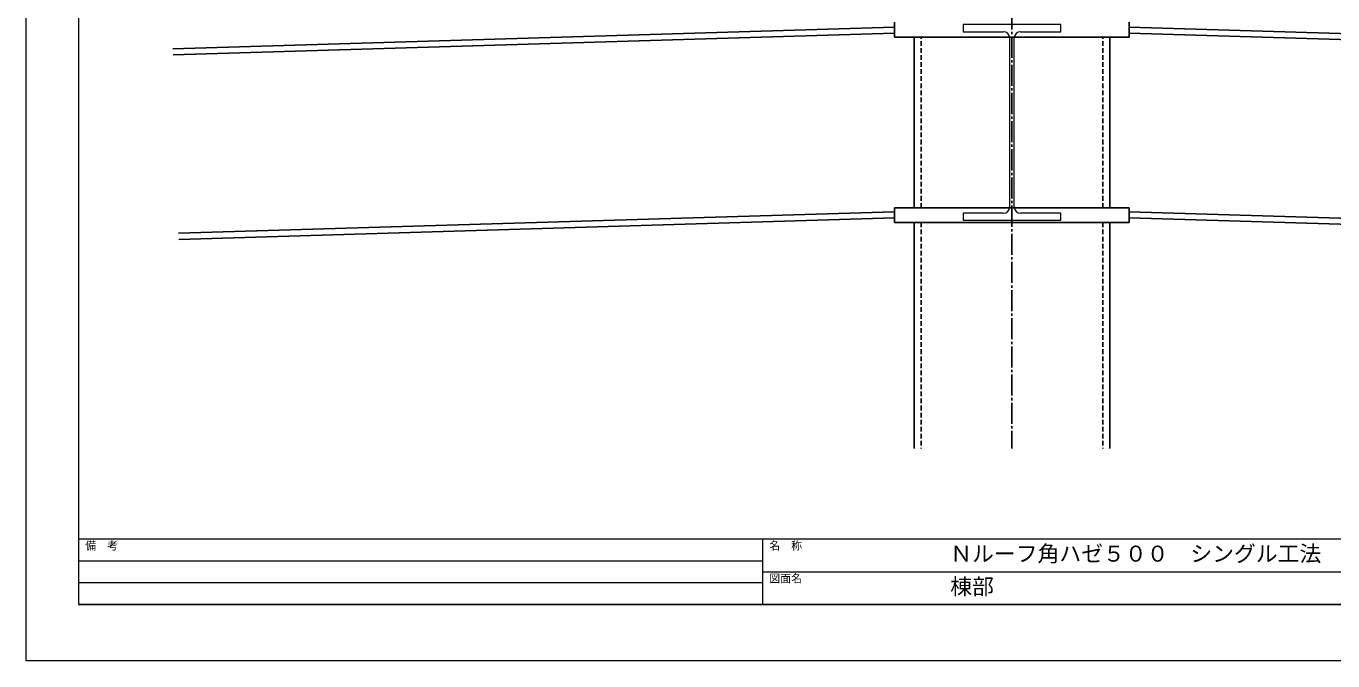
# Model space of a CAD drawing. Units: millimetres at full size, sheet at 1:3; details may follow other scales. Extents: x -1263 to 1258, y -891 to 1034.
# Drawn here: x -1262 to 409, y -891 to -80 of the extents above; entities that cross this region are included whole.
import ezdxf
from ezdxf.enums import TextEntityAlignment as Align

# ---------------------------------------------------------------- set-up
doc = ezdxf.new("R2010")
doc.units = ezdxf.units.MM
doc.header["$LTSCALE"] = 3
doc.linetypes.add('CHAIN2', pattern=[12, 9, -1, 1, -1])
doc.linetypes.add('DASHED2', pattern=[3, 2, -1])
for name, color, linetype, lineweight in [('0-0_補助1', 4, 'Continuous', 5), ('0-4_寸法線1', 5, 'Continuous', 25), ('4-2_H鋼1', 2, 'Continuous', 18), ('4-3_H鋼2', 12, 'Continuous', 25), ('5-B_枠2', 4, 'Continuous', 5)]:
    doc.layers.add(name, color=color, linetype=linetype, lineweight=lineweight)
doc.styles.add('Arial', font='')
doc.styles.get('Arial').set_extended_font_data('Arial')

msp = doc.modelspace()

# ---------------------------------------------------------------- linework, layer by layer
at = {"layer": '0-0_補助1'}
for p, q in [((-1194.647, -735), (1191.647, -735)), ((-320.3, -735), (-320.3, -819)), ((-1194.647, -763), (-320.3, -763)), ((-320.3, -777), (651.647, -777)), ((-1194.647, -791), (-320.3, -791)), ((-1194.647, -819), (1191.647, -819)), ((1191.647, -819), (-1194.647, -819))]:
    msp.add_line(p, q, dxfattribs=at)
msp.add_lwpolyline([(1191.647, 819), (-1194.647, 819), (-1194.647, -819)], dxfattribs=at)
at = {"layer": '0-4_寸法線1', "linetype": 'CHAIN2'}
msp.add_line((-1.5, 699), (-1.5, -619.534), dxfattribs=at)
at = {"layer": '4-2_H鋼1'}
for p, q in [((-4.5, -94.789), (-4.5, -310.789)), ((1.5, -310.789), (1.5, -94.789))]:
    msp.add_line(p, q, dxfattribs=at)
for points in [[(9.5, -86.789), (61, -86.789), (61, -77.789), (-64, -77.789), (-64, -86.789), (-12.5, -86.789)], [(-64, -327.789), (61, -327.789), (61, -318.789), (9.5, -318.789)], [(-12.5, -318.789), (-64, -318.789), (-64, -327.789)]]:
    msp.add_lwpolyline(points, dxfattribs=at)
for centre, start, end in [((-12.5, -94.789), 0, 90), ((9.5, -94.789), 90, 180), ((-12.5, -310.789), 270, 0), ((9.5, -310.789), 180, 270)]:
    msp.add_arc(centre, 8, start, end, dxfattribs=at)
at = {"layer": '4-3_H鋼2'}
for p, q in [((-1073.853, -108.482), (-151.5, -80.811)), ((-151.5, -93.789), (-151.5, -74.789)), ((148.5, -93.789), (148.5, -74.789)), ((1070.853, -108.482), (148.5, -80.811)), ((-1073.614, -116.478), (-151.5, -88.815)), ((-151.5, -93.789), (148.5, -93.789)), ((-126.5, -311.789), (-126.5, -93.789)), ((123.5, -311.789), (123.5, -93.789)), ((1070.614, -116.478), (148.5, -88.815)), ((-1066.777, -344.376), (-151.5, -316.917)), ((-151.5, -311.789), (148.5, -311.789)), ((-151.5, -311.789), (-151.5, -330.789)), ((148.5, -311.789), (148.5, -330.789)), ((1063.777, -344.376), (148.5, -316.917)), ((-1066.537, -352.372), (-151.5, -324.921)), ((-151.5, -330.789), (148.5, -330.789)), ((-126.5, -330.789), (-126.5, -619.534)), ((123.5, -330.789), (123.5, -619.534)), ((1063.537, -352.372), (148.5, -324.921))]:
    msp.add_line(p, q, dxfattribs=at)
at = {"layer": '4-3_H鋼2', "linetype": 'DASHED2'}
for p, q in [((-117.5, -311.789), (-117.5, -93.789)), ((114.5, -311.789), (114.5, -93.789)), ((-117.5, -330.789), (-117.5, -619.534)), ((114.5, -330.789), (114.5, -619.534))]:
    msp.add_line(p, q, dxfattribs=at)
at = {"layer": '5-B_枠2'}
msp.add_lwpolyline([(-1261.5, 891), (1258.5, 891), (1258.5, -891), (-1261.5, -891)], close=True, dxfattribs=at)

# ---------------------------------------------------------------- texts
at = {"layer": '0-0_補助1', "style": 'Arial'}
for s, height, p in [('備\u3000考', 10.23, (-1185.974, -751.913)), ('名\u3000称', 10.23, (-311.626, -751.913)), ('Ｎルーフ角ハゼ５００\u3000シングル工法', 20.45, (-80.326, -770.295)), ('図面名', 10.23, (-311.626, -793.913)), ('棟部', 20.45, (-80.326, -812.295))]:
    msp.add_text(s, height=height, dxfattribs=at).set_placement(p, align=Align.BOTTOM_LEFT)

doc.saveas('drawing.dxf')
